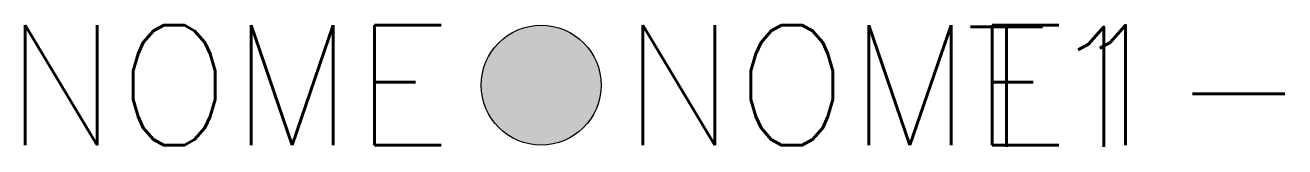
# Model space of a CAD drawing. Extents: x 241.4 to 262.4, y 204 to 206.
import ezdxf
from ezdxf.enums import TextEntityAlignment as Align

# ---------------------------------------------------------------- set-up
doc = ezdxf.new("R2010")
doc.units = 0
doc.header["$MEASUREMENT"] = 0
doc.layers.get('0').update_dxf_attribs({"linetype": 'CONTINUOUS'})
doc.styles.add('ROMANS', font='romans')

msp = doc.modelspace()

# ---------------------------------------------------------------- hatches: boundary and pattern name
h = msp.add_hatch(color=256)
h.dxf.hatch_style = 1
h.paths.add_polyline_path([(251, 205, 1), (249, 205, 1)])

# ---------------------------------------------------------------- linework, layer by layer
msp.add_circle((250, 205), 1)

# ---------------------------------------------------------------- texts
at = {"style": 'ROMANS', "flags": 5}
msp.add_attdef('NOME', text='NOME', height=2, dxfattribs=at).set_placement((248.502, 205), align=Align.MIDDLE_RIGHT)
at = {"style": 'ROMANS', "flags": 4}
for tag, text, p in [('NOME1-', 'NOME1-', (251.356, 205)), ('T1', 'T1', (257.08, 204.972))]:
    msp.add_attdef(tag, text=text, height=2, dxfattribs=at).set_placement(p, align=Align.MIDDLE_LEFT)

doc.saveas('drawing.dxf')
